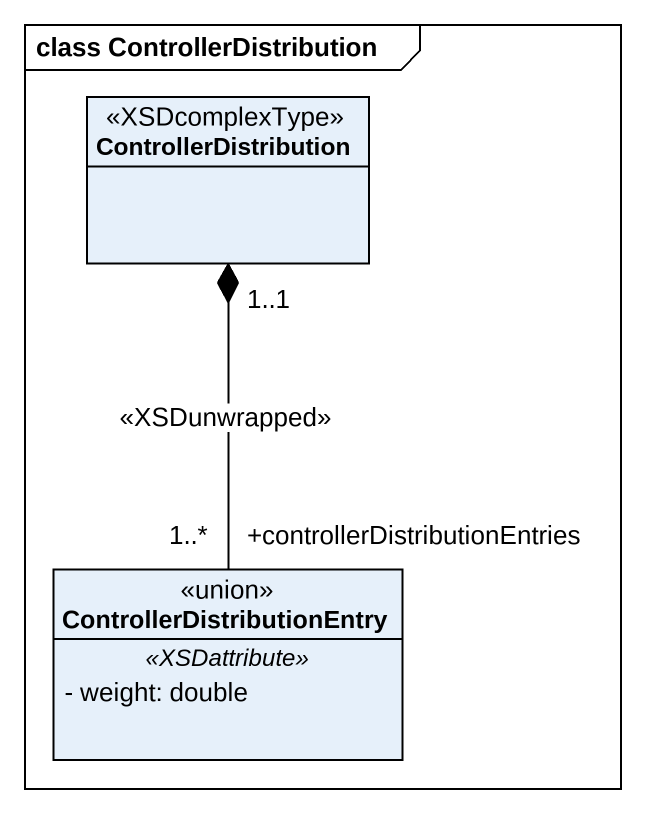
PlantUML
@startuml
mainframe class ControllerDistribution
hide circle
hide empty members
skinparam classAttributeIconSize 0
class ControllerDistribution <<XSDcomplexType>>
class ControllerDistributionEntry <<union>> {
  .. <<XSDattribute>> ..
  - weight: double
}
ControllerDistribution "1..1" *-- "+controllerDistributionEntries\n1..*" ControllerDistributionEntry : <<XSDunwrapped>>
@enduml
